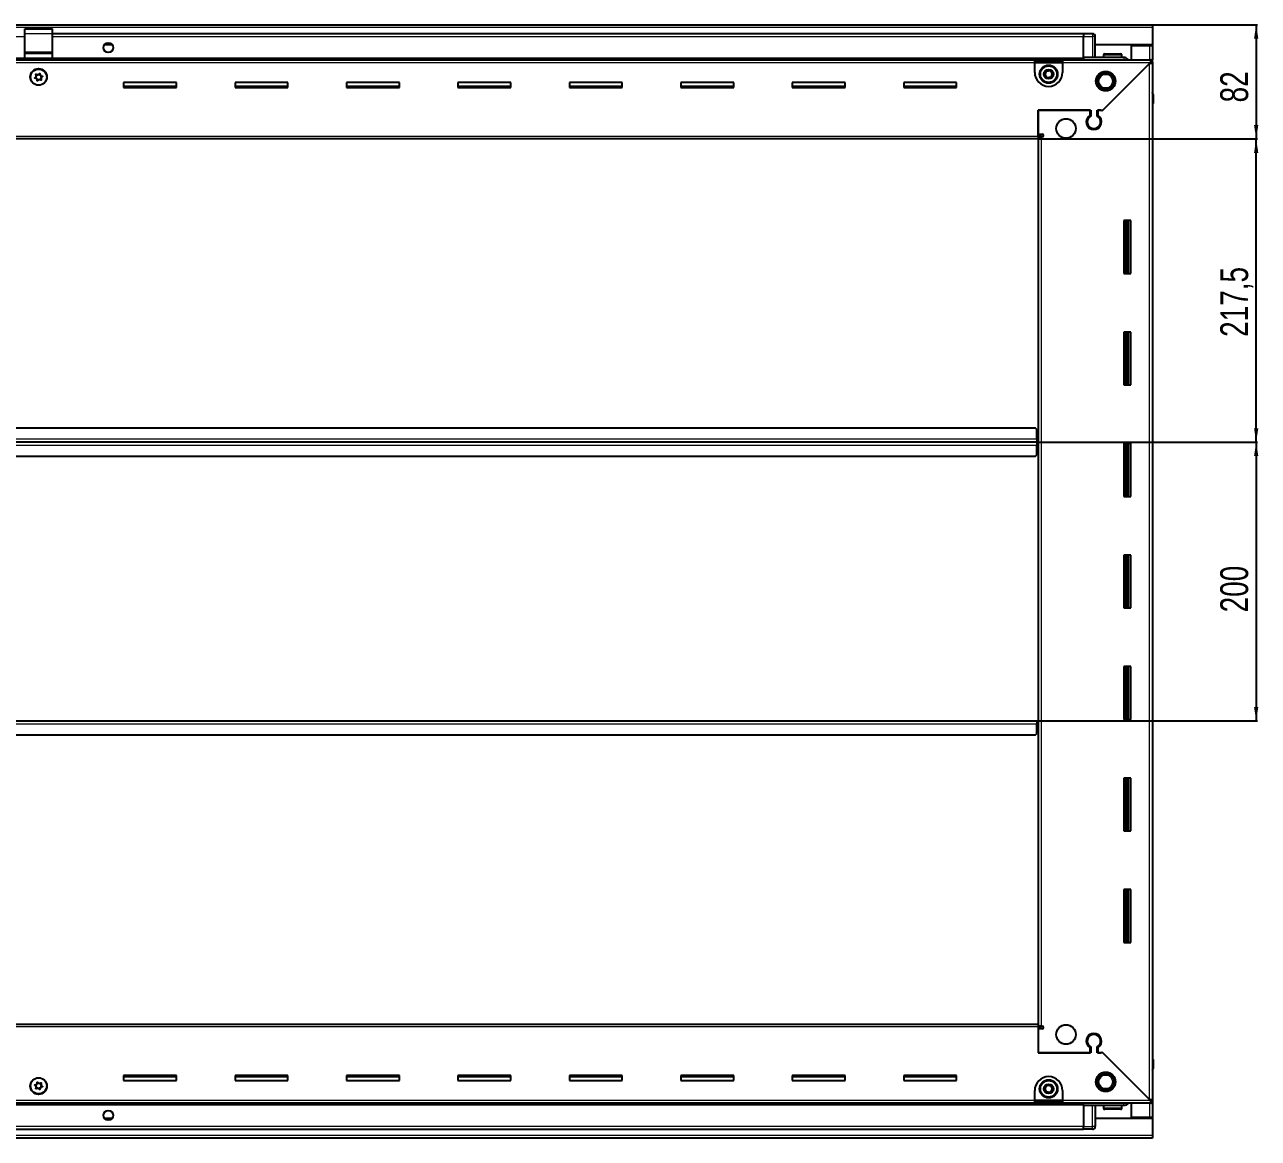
# Model space of a CAD drawing. Header units: millimetres. Extents: x 1132 to 6666, y -773 to 2023.
# Drawn here: x 5780 to 6666, y 1048 to 1847 of the extents above; entities that cross this region are included whole.
import ezdxf

# ---------------------------------------------------------------- set-up
doc = ezdxf.new("R2010")
doc.units = ezdxf.units.MM
doc.layers.add('FORMAT', color=7, linetype='Continuous')
doc.styles.add('SLDTEXTSTYLE0', font='TXT', dxfattribs={"width": 0.75})
doc.dimstyles.new('SLDDIMSTYLE0', dxfattribs={"dimtxt": 20, "dimasz": 10, "dimexe": 0, "dimexo": 0.0625, "dimgap": 5, "dimtad": 2, "dimdec": 1, "dimrnd": 1e-09, "dimzin": 12, "dimdsep": 46, "dimtxsty": 'SLDTEXTSTYLE0', "dimsah": 1, "dimcen": 0.09, "dimadec": 0, "dimazin": 3, "dimtfac": 1, "dimtofl": 0, "dimtmove": 0, "dimatfit": 3, "dimfxl": 0, "dimfrac": 2, "dimtolj": 1, "dimtzin": 12, "dimarcsym": 0})

# ---------------------------------------------------------------- blocks, each defined once
blk = doc.blocks.new('_D_6')
at = {"layer": 'FORMAT'}
for p, q in [((6589.69, 1846.6), (6665.18, 1846.6)), ((6664.18, 1846.6), (6664.18, 1764.6)), ((6507.69, 1764.6), (6665.18, 1764.6))]:
    blk.add_line(p, q, dxfattribs=at)
for points in [[(6664.18, 1846.6), (6662.64, 1836.6), (6665.72, 1836.6)], [(6664.18, 1764.6), (6665.72, 1774.6), (6662.64, 1774.6)]]:
    blk.add_solid(points, dxfattribs=at)
at = {"layer": 'FORMAT', "insert": (6638.4, 1790.83), "char_height": 20, "attachment_point": 1, "rotation": 90, "style": 'SLDTEXTSTYLE0'}
blk.add_mtext('82', dxfattribs=at)
blk = doc.blocks.new('_D_7')
at = {"layer": 'FORMAT'}
for p, q in [((6507.69, 1764.6), (6665.18, 1764.6)), ((6664.18, 1547.1), (6664.18, 1764.6)), ((6506.69, 1547.1), (6665.18, 1547.1))]:
    blk.add_line(p, q, dxfattribs=at)
for points in [[(6664.18, 1764.6), (6662.64, 1754.6), (6665.72, 1754.6)], [(6664.18, 1547.1), (6665.72, 1557.1), (6662.64, 1557.1)]]:
    blk.add_solid(points, dxfattribs=at)
at = {"layer": 'FORMAT', "insert": (6638.4, 1622.6), "char_height": 20, "attachment_point": 1, "rotation": 90, "style": 'SLDTEXTSTYLE0'}
blk.add_mtext('217,5', dxfattribs=at)
blk = doc.blocks.new('_D_8')
at = {"layer": 'FORMAT'}
for p, q in [((6506.69, 1547.1), (6665.18, 1547.1)), ((6664.18, 1547.1), (6664.18, 1347.1)), ((6506.69, 1347.1), (6665.18, 1347.1))]:
    blk.add_line(p, q, dxfattribs=at)
for points in [[(6664.18, 1547.1), (6662.64, 1537.1), (6665.72, 1537.1)], [(6664.18, 1347.1), (6665.72, 1357.1), (6662.64, 1357.1)]]:
    blk.add_solid(points, dxfattribs=at)
at = {"layer": 'FORMAT', "insert": (6638.4, 1424.94), "char_height": 20, "attachment_point": 1, "rotation": 90, "style": 'SLDTEXTSTYLE0'}
blk.add_mtext('200', dxfattribs=at)

msp = doc.modelspace()

# ---------------------------------------------------------------- linework, layer by layer
at = {"color": 7, "linetype": 'Continuous', "lineweight": 25}
for p, q in [((4990.68, 1846.6), (6589.68, 1846.6)), ((5780.18, 1843.6), (5800.18, 1843.6)), ((5780.18, 1840.34), (5780.18, 1843.6)), ((5800.18, 1840.34), (5800.18, 1843.6)), ((6589.68, 1846.6), (6589.68, 1844.5)), ((6589.68, 1844.5), (6589.68, 1832.1)), ((5780.18, 1827.19), (5780.18, 1840.34)), ((5800.18, 1827.19), (5800.18, 1840.34)), ((6540.18, 1839.95), (5800.18, 1839.95)), ((6540.18, 1840.1), (6540.18, 1840.1)), ((6546.68, 1840.1), (6540.18, 1840.1)), ((6546.68, 1840.1), (6540.18, 1840.1)), ((6540.18, 1840.1), (6540.18, 1838.1)), ((6540.18, 1823.1), (6540.18, 1838.1)), ((6548.68, 1838.1), (6548.68, 1838.1)), ((6548.68, 1823.1), (6548.68, 1838.1)), ((5780.18, 1826.1), (5780.18, 1827.19)), ((5780.18, 1826.1), (5800.18, 1826.1)), ((5780.18, 1822.6), (5780.18, 1826.1)), ((5800.18, 1826.1), (5800.18, 1827.19)), ((5800.18, 1822.6), (5800.18, 1826.1)), ((5843.05, 1832.1), (5837.31, 1832.1)), ((6589.68, 1832.1), (6548.68, 1832.1)), ((6554.68, 1825), (6554.68, 1823.1)), ((6555.48, 1825.8), (6566.88, 1825.8)), ((6567.68, 1823.1), (6567.68, 1825)), ((6574.68, 1831.6), (6587.58, 1831.6)), ((6574.68, 1821.35), (6574.68, 1831.6)), ((6587.58, 1831.6), (6589.68, 1831.6)), ((6588.18, 1831.6), (6588.18, 1832.1)), ((6589.68, 1831.6), (6589.68, 1832.1)), ((6589.68, 1831.6), (6589.68, 1821.35)), ((5040.18, 1821.95), (6540.18, 1821.95)), ((5075.18, 1821.35), (6505.18, 1821.35)), ((5780.18, 1822.6), (5800.18, 1822.6)), ((5784.18, 1822.6), (5784.18, 1821.95)), ((5786.68, 1821.95), (5786.68, 1822.6)), ((5793.68, 1821.95), (5793.68, 1822.6)), ((5796.18, 1821.95), (5796.18, 1822.6)), ((6505.18, 1819.25), (6505.18, 1821.35)), ((6505.18, 1821.35), (6525.18, 1821.35)), ((6505.18, 1819.85), (6525.18, 1819.85)), ((6505.18, 1812.35), (6505.18, 1819.25)), ((6525.18, 1821.35), (6588.68, 1821.35)), ((6525.18, 1821.35), (6525.18, 1819.25)), ((6525.18, 1819.25), (6525.18, 1812.35)), ((6540.18, 1823.1), (6540.18, 1822.6)), ((6569.18, 1823.1), (6540.18, 1823.1)), ((6587.58, 1818.75), (6553.48, 1784.65)), ((6554.18, 1785.35), (6588.08, 1819.25)), ((6588.18, 1819.35), (6589.68, 1819.35)), ((6588.68, 1819.85), (6588.68, 1821.35)), ((6588.68, 1821.35), (6589.68, 1821.35)), ((6588.68, 1819.85), (6589.68, 1819.85)), ((6589.68, 1819.85), (6589.68, 1821.35)), ((6589.68, 1819.85), (6589.68, 1819.35)), ((6589.68, 1819.35), (6589.68, 1074.85)), ((5889.18, 1805.1), (5851.18, 1805.1)), ((5851.18, 1805.1), (5851.18, 1801.6)), ((5889.18, 1802.35), (5851.18, 1802.35)), ((5851.18, 1801.6), (5889.18, 1801.6)), ((5889.18, 1801.6), (5889.18, 1805.1)), ((5969.18, 1805.1), (5931.18, 1805.1)), ((5931.18, 1805.1), (5931.18, 1801.6)), ((5969.18, 1802.35), (5931.18, 1802.35)), ((5931.18, 1801.6), (5969.18, 1801.6)), ((5969.18, 1801.6), (5969.18, 1805.1)), ((6049.18, 1805.1), (6011.18, 1805.1)), ((6011.18, 1805.1), (6011.18, 1801.6)), ((6049.18, 1802.35), (6011.18, 1802.35)), ((6011.18, 1801.6), (6049.18, 1801.6)), ((6049.18, 1801.6), (6049.18, 1805.1)), ((6129.18, 1805.1), (6091.18, 1805.1)), ((6091.18, 1805.1), (6091.18, 1801.6)), ((6129.18, 1802.35), (6091.18, 1802.35)), ((6091.18, 1801.6), (6129.18, 1801.6)), ((6129.18, 1801.6), (6129.18, 1805.1)), ((6209.18, 1805.1), (6171.18, 1805.1)), ((6171.18, 1805.1), (6171.18, 1801.6)), ((6209.18, 1802.35), (6171.18, 1802.35)), ((6171.18, 1801.6), (6209.18, 1801.6)), ((6209.18, 1801.6), (6209.18, 1805.1)), ((6289.18, 1805.1), (6251.18, 1805.1)), ((6251.18, 1805.1), (6251.18, 1801.6)), ((6289.18, 1802.35), (6251.18, 1802.35)), ((6251.18, 1801.6), (6289.18, 1801.6)), ((6289.18, 1801.6), (6289.18, 1805.1)), ((6369.18, 1805.1), (6331.18, 1805.1)), ((6331.18, 1805.1), (6331.18, 1801.6)), ((6369.18, 1802.35), (6331.18, 1802.35)), ((6331.18, 1801.6), (6369.18, 1801.6)), ((6369.18, 1801.6), (6369.18, 1805.1)), ((6449.18, 1805.1), (6411.18, 1805.1)), ((6411.18, 1805.1), (6411.18, 1801.6)), ((6449.18, 1802.35), (6411.18, 1802.35)), ((6411.18, 1801.6), (6449.18, 1801.6)), ((6449.18, 1801.6), (6449.18, 1805.1)), ((6589.68, 1797.93), (6589.68, 1797.93)), ((6589.68, 1790.1), (6590.18, 1790.1)), ((6590.03, 1104.1), (6590.03, 1790.1)), ((6590.18, 1796.6), (6590.18, 1790.1)), ((6590.18, 1790.1), (6590.18, 1796.6)), ((6590.18, 1790.1), (6590.18, 1790.1)), ((6590.18, 1790.1), (6590.18, 1790.1)), ((6507.68, 1785.35), (6545.38, 1785.35)), ((6507.68, 1766.7), (6507.68, 1785.35)), ((6507.68, 1785.35), (6507.68, 1768.1)), ((6544.68, 1785.35), (6507.68, 1785.35)), ((6544.68, 1785.35), (6544.68, 1781.46)), ((6545.38, 1785.35), (6545.38, 1781.07)), ((6549.98, 1785.35), (6554.18, 1785.35)), ((6549.98, 1781.07), (6549.98, 1785.35)), ((6552.78, 1785.35), (6550.68, 1785.35)), ((6550.68, 1781.46), (6550.68, 1785.35)), ((6553.48, 1784.65), (6552.78, 1785.35)), ((6549.68, 1772.49), (6549.68, 1771.73)), ((6507.68, 1764.6), (5072.68, 1764.6)), ((6507.68, 1768.1), (6510.53, 1768.1)), ((6509.68, 1767.1), (6507.68, 1767.1)), ((6507.68, 1766.7), (6507.68, 1764.6)), ((6507.68, 1766.1), (6509.78, 1766.1)), ((6507.68, 1764.6), (6507.68, 1129.6)), ((6509.68, 1766.1), (6509.68, 1767.1)), ((6510.53, 1766.1), (6509.78, 1766.1)), ((6569.18, 1706.1), (6569.18, 1668.1)), ((6574.18, 1706.1), (6569.18, 1706.1)), ((6570.2, 1706.1), (6570.2, 1668.1)), ((6570.24, 1706.1), (6570.24, 1668.1)), ((6572.03, 1706.1), (6572.03, 1668.1)), ((6574.18, 1668.1), (6574.18, 1706.1)), ((6569.18, 1668.1), (6574.18, 1668.1)), ((6569.18, 1626.1), (6569.18, 1588.1)), ((6574.18, 1626.1), (6569.18, 1626.1)), ((6570.2, 1626.1), (6570.2, 1588.1)), ((6570.24, 1626.1), (6570.24, 1588.1)), ((6572.03, 1626.1), (6572.03, 1588.1)), ((6574.18, 1588.1), (6574.18, 1626.1)), ((6569.18, 1588.1), (6574.18, 1588.1)), ((6505.68, 1557.1), (5074.68, 1557.1)), ((6506.68, 1556.1), (6505.68, 1557.1)), ((6506.68, 1549.2), (6506.68, 1556.1)), ((6506.93, 1549.95), (6506.68, 1549.95)), ((6506.93, 1547.1), (6506.93, 1549.95)), ((6506.68, 1547.1), (5073.68, 1547.1)), ((6506.68, 1549.2), (6506.68, 1547.1)), ((6506.68, 1547.1), (6506.68, 1545)), ((6506.68, 1538.1), (6506.68, 1545)), ((6506.68, 1544.25), (6506.93, 1544.25)), ((6507.68, 1547.1), (6506.93, 1547.1)), ((6506.93, 1544.25), (6506.93, 1547.1)), ((6569.18, 1546.1), (6569.18, 1508.1)), ((6574.18, 1546.1), (6569.18, 1546.1)), ((6570.2, 1546.1), (6570.2, 1508.1)), ((6570.24, 1546.1), (6570.24, 1508.1)), ((6572.03, 1546.1), (6572.03, 1508.1)), ((6574.18, 1508.1), (6574.18, 1546.1)), ((5074.68, 1537.1), (6505.68, 1537.1)), ((6505.68, 1537.1), (6506.68, 1538.1)), ((6569.18, 1508.1), (6574.18, 1508.1)), ((6569.18, 1466.1), (6569.18, 1428.1)), ((6574.18, 1466.1), (6569.18, 1466.1)), ((6570.2, 1466.1), (6570.2, 1428.1)), ((6570.24, 1466.1), (6570.24, 1428.1)), ((6572.03, 1466.1), (6572.03, 1428.1)), ((6574.18, 1428.1), (6574.18, 1466.1)), ((6569.18, 1428.1), (6574.18, 1428.1)), ((6569.18, 1386.1), (6569.18, 1348.1)), ((6574.18, 1386.1), (6569.18, 1386.1)), ((6570.2, 1386.1), (6570.2, 1348.1)), ((6570.24, 1386.1), (6570.24, 1348.1)), ((6572.03, 1386.1), (6572.03, 1348.1)), ((6574.18, 1348.1), (6574.18, 1386.1)), ((5073.68, 1347.1), (6506.68, 1347.1)), ((6506.68, 1347.1), (6506.68, 1345)), ((6506.93, 1344.25), (6506.93, 1347.1)), ((6506.93, 1347.1), (6507.68, 1347.1)), ((6569.18, 1348.1), (6574.18, 1348.1)), ((6505.68, 1337.1), (6506.68, 1338.1)), ((6506.68, 1338.1), (6506.68, 1345)), ((6506.68, 1344.25), (6506.93, 1344.25)), ((5074.68, 1337.1), (6505.68, 1337.1)), ((6569.18, 1306.1), (6569.18, 1268.1)), ((6574.18, 1306.1), (6569.18, 1306.1)), ((6570.2, 1306.1), (6570.2, 1268.1)), ((6570.24, 1306.1), (6570.24, 1268.1)), ((6572.03, 1306.1), (6572.03, 1268.1)), ((6574.18, 1268.1), (6574.18, 1306.1)), ((6569.18, 1268.1), (6574.18, 1268.1)), ((6569.18, 1226.1), (6569.18, 1188.1)), ((6574.18, 1226.1), (6569.18, 1226.1)), ((6570.2, 1226.1), (6570.2, 1188.1)), ((6570.24, 1226.1), (6570.24, 1188.1)), ((6572.03, 1226.1), (6572.03, 1188.1)), ((6574.18, 1188.1), (6574.18, 1226.1)), ((6569.18, 1188.1), (6574.18, 1188.1)), ((5072.68, 1129.6), (6507.68, 1129.6)), ((6507.68, 1129.6), (6507.68, 1127.5)), ((6509.78, 1128.1), (6507.68, 1128.1)), ((6507.68, 1127.5), (6507.68, 1108.85)), ((6507.68, 1127.1), (6509.68, 1127.1)), ((6507.68, 1126.1), (6507.68, 1108.85)), ((6510.53, 1126.1), (6507.68, 1126.1)), ((6509.68, 1127.1), (6509.68, 1128.1)), ((6509.78, 1128.1), (6510.53, 1128.1)), ((6549.68, 1122.48), (6549.68, 1121.72)), ((6545.38, 1108.85), (6507.68, 1108.85)), ((6507.68, 1108.85), (6544.68, 1108.85)), ((6544.68, 1112.74), (6544.68, 1108.85)), ((6545.38, 1113.14), (6545.38, 1108.85)), ((6549.98, 1108.85), (6549.98, 1113.14)), ((6554.18, 1108.85), (6549.98, 1108.85)), ((6550.68, 1108.85), (6550.68, 1112.74)), ((6550.68, 1108.85), (6552.78, 1108.85)), ((6552.78, 1108.85), (6553.48, 1109.55)), ((6553.48, 1109.55), (6587.58, 1075.45)), ((6588.08, 1074.95), (6554.18, 1108.85)), ((6589.68, 1104.1), (6590.18, 1104.1)), ((6590.18, 1104.1), (6590.18, 1104.1)), ((6590.18, 1097.6), (6590.18, 1104.1)), ((6590.18, 1104.1), (6590.18, 1097.6)), ((5889.18, 1092.6), (5851.18, 1092.6)), ((5851.18, 1092.6), (5851.18, 1089.1)), ((5851.18, 1091.85), (5889.18, 1091.85)), ((5889.18, 1089.1), (5889.18, 1092.6)), ((5969.18, 1092.6), (5931.18, 1092.6)), ((5931.18, 1092.6), (5931.18, 1089.1)), ((5931.18, 1091.85), (5969.18, 1091.85)), ((5969.18, 1089.1), (5969.18, 1092.6)), ((6049.18, 1092.6), (6011.18, 1092.6)), ((6011.18, 1092.6), (6011.18, 1089.1)), ((6011.18, 1091.85), (6049.18, 1091.85)), ((6049.18, 1089.1), (6049.18, 1092.6)), ((6129.18, 1092.6), (6091.18, 1092.6)), ((6091.18, 1092.6), (6091.18, 1089.1)), ((6091.18, 1091.85), (6129.18, 1091.85)), ((6129.18, 1089.1), (6129.18, 1092.6)), ((6209.18, 1092.6), (6171.18, 1092.6)), ((6171.18, 1092.6), (6171.18, 1089.1)), ((6171.18, 1091.85), (6209.18, 1091.85)), ((6209.18, 1089.1), (6209.18, 1092.6)), ((6289.18, 1092.6), (6251.18, 1092.6)), ((6251.18, 1092.6), (6251.18, 1089.1)), ((6251.18, 1091.85), (6289.18, 1091.85)), ((6289.18, 1089.1), (6289.18, 1092.6)), ((6369.18, 1092.6), (6331.18, 1092.6)), ((6331.18, 1092.6), (6331.18, 1089.1)), ((6331.18, 1091.85), (6369.18, 1091.85)), ((6369.18, 1089.1), (6369.18, 1092.6)), ((6449.18, 1092.6), (6411.18, 1092.6)), ((6411.18, 1092.6), (6411.18, 1089.1)), ((6411.18, 1091.85), (6449.18, 1091.85)), ((6449.18, 1089.1), (6449.18, 1092.6)), ((5851.18, 1089.1), (5889.18, 1089.1)), ((5931.18, 1089.1), (5969.18, 1089.1)), ((6011.18, 1089.1), (6049.18, 1089.1)), ((6091.18, 1089.1), (6129.18, 1089.1)), ((6171.18, 1089.1), (6209.18, 1089.1)), ((6251.18, 1089.1), (6289.18, 1089.1)), ((6331.18, 1089.1), (6369.18, 1089.1)), ((6411.18, 1089.1), (6449.18, 1089.1)), ((6505.18, 1074.95), (6505.18, 1081.85)), ((6525.18, 1081.85), (6525.18, 1074.95)), ((6540.18, 1072.25), (5040.18, 1072.25)), ((6505.18, 1072.85), (5075.18, 1072.85)), ((6505.18, 1072.85), (6505.18, 1074.95)), ((6525.18, 1074.35), (6505.18, 1074.35)), ((6525.18, 1072.85), (6505.18, 1072.85)), ((6525.18, 1074.95), (6525.18, 1072.85)), ((6588.68, 1072.85), (6525.18, 1072.85)), ((6540.18, 1071.1), (6540.18, 1071.6)), ((6574.68, 1062.6), (6574.68, 1072.85)), ((6588.18, 1074.85), (6589.68, 1074.85)), ((6588.68, 1074.35), (6588.68, 1072.85)), ((6589.68, 1074.35), (6588.68, 1074.35)), ((6589.68, 1072.85), (6588.68, 1072.85)), ((6589.68, 1074.85), (6589.68, 1074.35)), ((6589.68, 1074.35), (6589.68, 1072.85)), ((6589.68, 1072.85), (6589.68, 1062.6)), ((6569.18, 1071.1), (6540.18, 1071.1)), ((6540.18, 1071.1), (6540.18, 1056.1)), ((6548.68, 1071.1), (6548.68, 1056.1)), ((6554.68, 1071.1), (6554.68, 1069.2)), ((6562.47, 1068.4), (6555.48, 1068.4)), ((6566.88, 1068.4), (6562.47, 1068.4)), ((6567.68, 1069.2), (6567.68, 1071.1)), ((5040.18, 1054.25), (6540.18, 1054.25)), ((5837.31, 1062.1), (5843.05, 1062.1)), ((6540.18, 1054.1), (6540.18, 1056.1)), ((6546.68, 1054.1), (6540.18, 1054.1)), ((6540.18, 1054.1), (6540.18, 1054.1)), ((6540.18, 1054.1), (6540.18, 1054.1)), ((6546.68, 1054.1), (6540.18, 1054.1)), ((6548, 1054.6), (6548, 1054.6)), ((6548.68, 1062.1), (6589.68, 1062.1)), ((6587.58, 1062.6), (6574.68, 1062.6)), ((6589.68, 1062.6), (6587.58, 1062.6)), ((6588.18, 1062.1), (6588.18, 1062.6)), ((6589.68, 1062.1), (6589.68, 1062.6)), ((6589.68, 1062.1), (6589.68, 1049.7)), ((6589.68, 1047.6), (4990.68, 1047.6)), ((6589.68, 1049.7), (6589.68, 1047.6))]:
    msp.add_line(p, q, dxfattribs=at)
at = {"color": 8, "linetype": 'Continuous', "lineweight": 18}
for p, q in [((6589.68, 1844.5), (4990.68, 1844.5)), ((5780.18, 1837.95), (5040.18, 1837.95)), ((5780.18, 1840.34), (5800.18, 1840.34)), ((6540.18, 1837.95), (5800.18, 1837.95)), ((6540.18, 1838.1), (6546.68, 1838.1)), ((6546.68, 1840.1), (6546.68, 1838.1)), ((6548.68, 1838.1), (6546.68, 1838.1)), ((6546.68, 1838.1), (6546.68, 1823.1)), ((5780.18, 1827.19), (5800.18, 1827.19)), ((6554.68, 1825), (6567.68, 1825)), ((6587.58, 1832.1), (6587.58, 1831.6)), ((6587.58, 1831.6), (6587.58, 1821.35)), ((5780.18, 1822.6), (5040.18, 1822.6)), ((6540.18, 1821.37), (5040.18, 1821.37)), ((6505.18, 1819.25), (5075.18, 1819.25)), ((5786.18, 1821.95), (5786.18, 1822.6)), ((5794.18, 1821.95), (5794.18, 1822.6)), ((6540.18, 1822.6), (5800.18, 1822.6)), ((6505.18, 1819.25), (6525.18, 1819.25)), ((6588.08, 1819.25), (6525.18, 1819.25)), ((6587.58, 1075.45), (6587.58, 1818.75)), ((6589.68, 1796.6), (6590.18, 1796.6)), ((5072.68, 1766.7), (6507.68, 1766.7)), ((6509.78, 1766.1), (6509.78, 1128.1)), ((6571.45, 1668.1), (6571.45, 1706.1)), ((6572.68, 1668.1), (6572.68, 1706.1)), ((6571.45, 1588.1), (6571.45, 1626.1)), ((6572.68, 1588.1), (6572.68, 1626.1)), ((6506.68, 1549.2), (5073.68, 1549.2)), ((5073.68, 1545), (6506.68, 1545)), ((6571.45, 1508.1), (6571.45, 1546.1)), ((6572.68, 1508.1), (6572.68, 1546.1)), ((6571.45, 1428.1), (6571.45, 1466.1)), ((6572.68, 1428.1), (6572.68, 1466.1)), ((6571.45, 1348.1), (6571.45, 1386.1)), ((6572.68, 1348.1), (6572.68, 1386.1)), ((5073.68, 1345), (6506.68, 1345)), ((6571.45, 1268.1), (6571.45, 1306.1)), ((6572.68, 1268.1), (6572.68, 1306.1)), ((6571.45, 1188.1), (6571.45, 1226.1)), ((6572.68, 1188.1), (6572.68, 1226.1)), ((6507.68, 1127.5), (5072.68, 1127.5)), ((6589.68, 1097.6), (6590.18, 1097.6)), ((5040.18, 1072.84), (6540.18, 1072.84)), ((5040.18, 1071.6), (6540.18, 1071.6)), ((5075.18, 1074.95), (6505.18, 1074.95)), ((6525.18, 1074.95), (6505.18, 1074.95)), ((6525.18, 1074.95), (6588.08, 1074.95)), ((6587.58, 1072.85), (6587.58, 1062.6)), ((6546.68, 1056.1), (6546.68, 1071.1)), ((6562.65, 1069.2), (6554.68, 1069.2)), ((6567.68, 1069.2), (6562.65, 1069.2)), ((5040.18, 1056.25), (6540.18, 1056.25)), ((6540.18, 1056.1), (6546.68, 1056.1)), ((6548.68, 1056.1), (6546.68, 1056.1)), ((6546.68, 1054.1), (6546.68, 1056.1)), ((6587.58, 1062.6), (6587.58, 1062.1)), ((6589.68, 1049.7), (4990.68, 1049.7))]:
    msp.add_line(p, q, dxfattribs=at)
at = {"color": 7, "linetype": 'Continuous', "lineweight": 25}
for centre, radius in [((5840.18, 1830.1), 3.5), ((6515.18, 1811.1), 6.5), ((5790.18, 1809.1), 6), ((5790.18, 1808.95), 5.79), ((5790.18, 1808.95), 1.85), ((6515.18, 1811.1), 3.46), ((6556.18, 1806.1), 7), ((6556.18, 1806.1), 6.03), ((6556.18, 1806.1), 5.1), ((6527.68, 1772.1), 7), ((6527.68, 1122.1), 7), ((5790.18, 1085.1), 6), ((5790.18, 1085.25), 5.79), ((6515.18, 1083.1), 6.5), ((6556.18, 1088.1), 7), ((6556.18, 1088.1), 6.02), ((6556.18, 1088.1), 5.1), ((5790.18, 1085.25), 1.85), ((6515.18, 1083.1), 3.46), ((5840.18, 1064.1), 3.5)]:
    msp.add_circle(centre, radius, dxfattribs=at)
at = {"color": 8, "linetype": 'Continuous', "lineweight": 18}
for centre in [(6515.18, 1811.1), (6515.18, 1083.1)]:
    msp.add_circle(centre, 5.7, dxfattribs=at)
at = {"color": 7, "linetype": 'Continuous', "lineweight": 25}
for centre, radius, start, end in [((6546.68, 1838.1), 2, 0, 90), ((6546.68, 1838.1), 2, 0, 90), ((6555.48, 1825), 0.8, 90, 180), ((6566.88, 1825), 0.8, 0, 90), ((6548.88, 1823.3), 0.2, 180, 270), ((6515.18, 1812.35), 10, 180, 270), ((6515.18, 1811.1), 2.5, 160.11158, 220.11158), ((6515.18, 1811.1), 2.5, 100.11158, 160.11158), ((6515.18, 1811.1), 2.5, 220.11158, 280.11158), ((6515.18, 1811.1), 2.5, 40.11158, 100.11158), ((6515.18, 1812.35), 10, 270, 0), ((6515.18, 1811.1), 2.5, 280.11158, 340.11158), ((6515.18, 1811.1), 2.5, 340.11158, 40.11158), ((6588.18, 1796.6), 2, 33.78451, 41.40962), ((6588.18, 1796.6), 2, 0, 41.39416), ((6588.18, 1796.6), 2, 0, 19.56674), ((6547.68, 1776.85), 5.5, 123.05573, 56.94427), ((6547.68, 1776.85), 4.8, 118.63099, 61.36901), ((6510.53, 1767.1), 1, 270, 90), ((6510.53, 1127.1), 1, 270, 90), ((6547.68, 1117.35), 5.5, 303.05573, 236.94427), ((6547.68, 1117.35), 4.8, 298.63099, 241.36901), ((6515.18, 1081.85), 10, 90, 180), ((6515.18, 1081.85), 10, 0, 90), ((6588.18, 1097.6), 2, 318.57492, 360), ((6588.18, 1097.6), 2, 318.59038, 0), ((6515.18, 1083.1), 2.5, 147.04236, 207.04236), ((6515.18, 1083.1), 2.5, 207.04236, 267.04236), ((6515.18, 1083.1), 2.5, 87.04236, 147.04236), ((6515.18, 1083.1), 2.5, 267.04236, 327.04236), ((6515.18, 1083.1), 2.5, 27.04236, 87.04236), ((6515.18, 1083.1), 2.5, 327.04236, 27.04236), ((6548.88, 1070.9), 0.2, 90, 180), ((6555.48, 1069.2), 0.8, 180, 270), ((6566.88, 1069.2), 0.8, 270, 0), ((6546.68, 1056.1), 2, 270, 0), ((6546.68, 1056.1), 2, 270, 288.58003), ((6546.68, 1056.1), 2, 303.94202, 311.40962)]:
    msp.add_arc(centre, radius, start, end, dxfattribs=at)
for points, knots in [([(6540.18, 1823.1), (6540.18, 1823.07), (6540.18, 1822.99), (6540.18, 1822.37), (6540.18, 1821.79), (6540.18, 1821.4), (6540.18, 1821.37)], [0, 0, 0, 0, 0.324279, 0.648558, 0.972836, 1, 1, 1, 1]), ([(6572.4, 1821.35), (6572.28, 1821.55), (6571.89, 1822.2), (6570.73, 1822.91), (6569.7, 1823.04), (6569.18, 1823.1)], [0, 0, 0, 0, 0.18225, 0.591125, 1, 1, 1, 1]), ([(6587.58, 1818.75), (6587.83, 1818.8), (6588.33, 1818.89), (6588.97, 1819.02), (6589.43, 1819.15), (6589.65, 1819.27), (6589.67, 1819.33), (6589.68, 1819.35)], [0, 0, 0, 0, 0.230255, 0.448522, 0.666786, 0.88505, 1, 1, 1, 1]), ([(6588.68, 1821.35), (6588.63, 1821.33), (6588.55, 1821.28), (6588.41, 1820.88), (6588.28, 1820.32), (6588.17, 1819.75), (6588.1, 1819.38), (6588.08, 1819.25)], [0, 0, 0, 0, 0.230255, 0.448522, 0.666786, 0.88505, 1, 1, 1, 1]), ([(5788.3, 1811.03), (5788.29, 1811.02), (5788.27, 1810.99), (5788.26, 1810.94), (5788.27, 1810.79), (5788.37, 1810.42), (5788.51, 1809.89), (5788.34, 1809.28), (5787.98, 1808.91), (5787.68, 1808.66), (5787.51, 1808.5), (5787.45, 1808.42), (5787.44, 1808.38), (5787.45, 1808.35), (5787.46, 1808.32), (5787.52, 1808.27), (5787.76, 1808.18), (5788.23, 1808.07), (5788.87, 1807.76), (5789.12, 1807.09), (5789.18, 1806.62), (5789.25, 1806.36), (5789.29, 1806.31), (5789.32, 1806.29), (5789.35, 1806.28), (5789.39, 1806.29), (5789.43, 1806.3), (5789.5, 1806.35), (5789.66, 1806.5), (5789.93, 1806.77), (5790.34, 1807.09), (5790.96, 1807.2), (5791.47, 1807.01), (5791.84, 1806.88), (5791.98, 1806.86), (5792.04, 1806.87), (5792.07, 1806.88), (5792.09, 1806.92), (5792.1, 1806.97), (5792.09, 1807.12), (5791.99, 1807.49), (5791.85, 1808.01), (5792.02, 1808.62), (5792.38, 1809), (5792.68, 1809.25), (5792.86, 1809.41), (5792.91, 1809.49), (5792.92, 1809.53), (5792.92, 1809.56), (5792.9, 1809.59), (5792.85, 1809.63), (5792.6, 1809.73), (5792.13, 1809.84), (5791.49, 1810.15), (5791.24, 1810.81), (5791.18, 1811.29), (5791.11, 1811.54), (5791.07, 1811.6), (5791.04, 1811.62), (5791.01, 1811.63), (5790.98, 1811.62), (5790.94, 1811.6), (5790.87, 1811.56), (5790.7, 1811.41), (5790.43, 1811.14), (5790.03, 1810.82), (5789.4, 1810.71), (5788.89, 1810.89), (5788.52, 1811.03), (5788.38, 1811.05), (5788.32, 1811.04), (5788.3, 1811.03), (5788.3, 1811.03)], [0, 0, 0, 0, 0.002009, 0.00442, 0.009365, 0.025528, 0.067705, 0.095786, 0.124646, 0.150342, 0.160519, 0.163394, 0.165697, 0.167245, 0.168874, 0.17077, 0.178606, 0.211994, 0.249994, 0.287995, 0.321383, 0.329219, 0.331115, 0.332744, 0.334292, 0.336217, 0.338535, 0.341318, 0.349662, 0.375358, 0.404217, 0.432298, 0.474475, 0.490639, 0.496669, 0.49844, 0.5, 0.502009, 0.50442, 0.509365, 0.525528, 0.567705, 0.595786, 0.624646, 0.650342, 0.660519, 0.663394, 0.665697, 0.667245, 0.668874, 0.67077, 0.678606, 0.711994, 0.749994, 0.787995, 0.821383, 0.829219, 0.831115, 0.832744, 0.834292, 0.836217, 0.838535, 0.841318, 0.849662, 0.875358, 0.904217, 0.932298, 0.974475, 0.990639, 0.996669, 0.99844, 1, 1, 1, 1]), ([(6512.34, 1810.6), (6512.38, 1810.72), (6512.59, 1811.28), (6512.92, 1812.21), (6513.2, 1812.99), (6513.32, 1813.31)], [0, 0, 0, 0, 0.133125, 0.637099, 1, 1, 1, 1]), ([(6514.2, 1808.39), (6513.87, 1808.78), (6513.25, 1809.52), (6512.63, 1810.26), (6512.34, 1810.6)], [0, 0, 0, 0, 0.534686, 1, 1, 1, 1]), ([(6513.32, 1813.31), (6513.83, 1813.4), (6514.78, 1813.57), (6515.72, 1813.74), (6516.16, 1813.82)], [0, 0, 0, 0, 0.534686, 1, 1, 1, 1]), ([(6517.04, 1808.9), (6516.53, 1808.81), (6515.58, 1808.64), (6514.64, 1808.47), (6514.2, 1808.39)], [0, 0, 0, 0, 0.534686, 1, 1, 1, 1]), ([(6516.16, 1813.82), (6516.5, 1813.42), (6517.12, 1812.69), (6517.74, 1811.95), (6518.02, 1811.61)], [0, 0, 0, 0, 0.534686, 1, 1, 1, 1]), ([(6518.02, 1811.61), (6517.91, 1811.29), (6517.63, 1810.51), (6517.29, 1809.58), (6517.08, 1809.01), (6517.04, 1808.9)], [0, 0, 0, 0, 0.362901, 0.866875, 1, 1, 1, 1]), ([(5788.3, 1083.18), (5788.31, 1083.18), (5788.33, 1083.16), (5788.39, 1083.16), (5788.53, 1083.18), (5788.89, 1083.32), (5789.4, 1083.5), (5790.03, 1083.39), (5790.43, 1083.07), (5790.71, 1082.79), (5790.88, 1082.63), (5790.97, 1082.59), (5791.01, 1082.58), (5791.04, 1082.59), (5791.07, 1082.61), (5791.11, 1082.66), (5791.18, 1082.92), (5791.24, 1083.39), (5791.49, 1084.06), (5792.13, 1084.37), (5792.6, 1084.48), (5792.85, 1084.57), (5792.9, 1084.62), (5792.92, 1084.65), (5792.92, 1084.68), (5792.91, 1084.71), (5792.89, 1084.75), (5792.84, 1084.82), (5792.67, 1084.97), (5792.38, 1085.21), (5792.02, 1085.58), (5791.85, 1086.19), (5791.99, 1086.72), (5792.09, 1087.1), (5792.1, 1087.25), (5792.08, 1087.3), (5792.07, 1087.33), (5792.03, 1087.35), (5791.97, 1087.35), (5791.83, 1087.33), (5791.47, 1087.19), (5790.96, 1087.01), (5790.34, 1087.12), (5789.93, 1087.44), (5789.66, 1087.72), (5789.48, 1087.88), (5789.39, 1087.92), (5789.35, 1087.93), (5789.32, 1087.92), (5789.29, 1087.9), (5789.25, 1087.84), (5789.18, 1087.59), (5789.12, 1087.11), (5788.87, 1086.45), (5788.23, 1086.14), (5787.76, 1086.03), (5787.52, 1085.93), (5787.46, 1085.89), (5787.45, 1085.86), (5787.44, 1085.83), (5787.45, 1085.79), (5787.47, 1085.76), (5787.52, 1085.69), (5787.69, 1085.54), (5787.98, 1085.3), (5788.34, 1084.92), (5788.51, 1084.31), (5788.37, 1083.79), (5788.27, 1083.41), (5788.26, 1083.26), (5788.28, 1083.21), (5788.29, 1083.19), (5788.3, 1083.18)], [0, 0, 0, 0, 0.002009, 0.00442, 0.009365, 0.025528, 0.067705, 0.095786, 0.124646, 0.150342, 0.160519, 0.163394, 0.165697, 0.167245, 0.168874, 0.17077, 0.178606, 0.211994, 0.249994, 0.287995, 0.321383, 0.329219, 0.331115, 0.332744, 0.334292, 0.336217, 0.338535, 0.341318, 0.349662, 0.375358, 0.404217, 0.432298, 0.474475, 0.490639, 0.496669, 0.49844, 0.5, 0.502009, 0.50442, 0.509365, 0.525528, 0.567705, 0.595786, 0.624646, 0.650342, 0.660519, 0.663394, 0.665697, 0.667245, 0.668874, 0.67077, 0.678606, 0.711994, 0.749994, 0.787995, 0.821383, 0.829219, 0.831115, 0.832744, 0.834292, 0.836217, 0.838535, 0.841318, 0.849662, 0.875358, 0.904217, 0.932298, 0.974475, 0.990639, 0.996669, 0.99844, 1, 1, 1, 1]), ([(6512.3, 1083.25), (6512.58, 1083.69), (6513.1, 1084.5), (6513.63, 1085.3), (6513.87, 1085.68)], [0, 0, 0, 0, 0.534686, 1, 1, 1, 1]), ([(6513.61, 1080.68), (6513.38, 1081.14), (6512.94, 1082), (6512.5, 1082.86), (6512.3, 1083.25)], [0, 0, 0, 0, 0.534686, 1, 1, 1, 1]), ([(6516.49, 1080.53), (6516.15, 1080.55), (6515.33, 1080.59), (6514.33, 1080.64), (6513.74, 1080.68), (6513.61, 1080.68)], [0, 0, 0, 0, 0.362901, 0.866875, 1, 1, 1, 1]), ([(6513.87, 1085.68), (6513.99, 1085.67), (6514.59, 1085.64), (6515.59, 1085.59), (6516.41, 1085.54), (6516.75, 1085.53)], [0, 0, 0, 0, 0.133125, 0.637099, 1, 1, 1, 1]), ([(6518.06, 1082.96), (6517.78, 1082.52), (6517.26, 1081.71), (6516.74, 1080.91), (6516.49, 1080.53)], [0, 0, 0, 0, 0.534686, 1, 1, 1, 1]), ([(6516.75, 1085.53), (6516.99, 1085.07), (6517.42, 1084.21), (6517.86, 1083.35), (6518.06, 1082.96)], [0, 0, 0, 0, 0.534686, 1, 1, 1, 1]), ([(6540.18, 1071.1), (6540.18, 1071.14), (6540.18, 1071.22), (6540.18, 1071.84), (6540.18, 1072.4), (6540.18, 1072.77), (6540.18, 1072.78)], [0, 0, 0, 0, 0.330267, 0.660534, 0.990802, 1, 1, 1, 1]), ([(6572.4, 1072.85), (6572.28, 1072.65), (6571.89, 1072.01), (6570.73, 1071.3), (6569.7, 1071.17), (6569.18, 1071.1)], [0, 0, 0, 0, 0.18225, 0.591125, 1, 1, 1, 1]), ([(6589.68, 1074.85), (6589.65, 1074.9), (6589.6, 1074.99), (6589.21, 1075.12), (6588.65, 1075.25), (6588.07, 1075.37), (6587.71, 1075.43), (6587.58, 1075.45)], [0, 0, 0, 0, 0.230255, 0.448522, 0.666786, 0.88505, 1, 1, 1, 1]), ([(6588.08, 1074.95), (6588.13, 1074.7), (6588.22, 1074.21), (6588.35, 1073.57), (6588.48, 1073.1), (6588.59, 1072.88), (6588.66, 1072.86), (6588.68, 1072.85)], [0, 0, 0, 0, 0.230255, 0.448522, 0.666786, 0.88505, 1, 1, 1, 1])]:
    msp.add_open_spline(points, degree=3, knots=knots, dxfattribs=at)
at = {"color": 8, "linetype": 'Continuous', "lineweight": 18}
for points, knots in [([(6569.18, 1823.1), (6569.18, 1823.06), (6569.18, 1822.99), (6569.18, 1822.55), (6569.18, 1822.09), (6569.18, 1821.68), (6569.18, 1821.41), (6569.18, 1821.35)], [0, 0, 0, 0, 0.3597529, 0.5534142, 0.7511852, 0.9489563, 1, 1, 1, 1]), ([(6569.18, 1071.1), (6569.18, 1071.15), (6569.18, 1071.22), (6569.18, 1071.66), (6569.18, 1072.11), (6569.18, 1072.53), (6569.18, 1072.8), (6569.18, 1072.85)], [0, 0, 0, 0, 0.359753, 0.553414, 0.751185, 0.948956, 1, 1, 1, 1])]:
    msp.add_open_spline(points, degree=3, knots=knots, dxfattribs=at)
at = {"color": 7, "linetype": 'Continuous', "lineweight": 25}
for points in [[(6587.58, 1818.75), (6587.66, 1818.8), (6587.82, 1818.9), (6588.02, 1819.05), (6588.15, 1819.2), (6588.17, 1819.3), (6588.18, 1819.35)], [(6588.68, 1819.85), (6588.63, 1819.85), (6588.53, 1819.83), (6588.38, 1819.69), (6588.23, 1819.49), (6588.13, 1819.33), (6588.08, 1819.25)], [(6588.18, 1074.85), (6588.17, 1074.9), (6588.15, 1075), (6588.02, 1075.15), (6587.82, 1075.3), (6587.66, 1075.4), (6587.58, 1075.45)], [(6588.08, 1074.95), (6588.13, 1074.88), (6588.23, 1074.72), (6588.38, 1074.52), (6588.53, 1074.38), (6588.63, 1074.36), (6588.68, 1074.35)]]:
    msp.add_open_spline(points, degree=3, dxfattribs=at)

# ---------------------------------------------------------------- dimensions: what is measured, and where the dimension line sits
at = {"layer": 'FORMAT'}
for base, p1, p2, picture, middle in [((6664.18, 1764.6), (6589.68, 1846.6), (6507.68, 1764.6), '_D_6', (6664.18, 1805.6)), ((6664.18, 1764.6), (6506.68, 1547.1), (6507.68, 1764.6), '_D_7', (6664.18, 1655.85)), ((6664.18, 1347.1), (6506.68, 1547.1), (6506.68, 1347.1), '_D_8', (6664.18, 1447.1))]:
    dim = msp.add_linear_dim(base=base, p1=p1, p2=p2, angle=90, dimstyle='SLDDIMSTYLE0', dxfattribs=at)
    dim.commit()
    dim.dimension.update_dxf_attribs({"geometry": picture, "text_midpoint": middle, "dimtype": 160})

doc.saveas('drawing.dxf')
